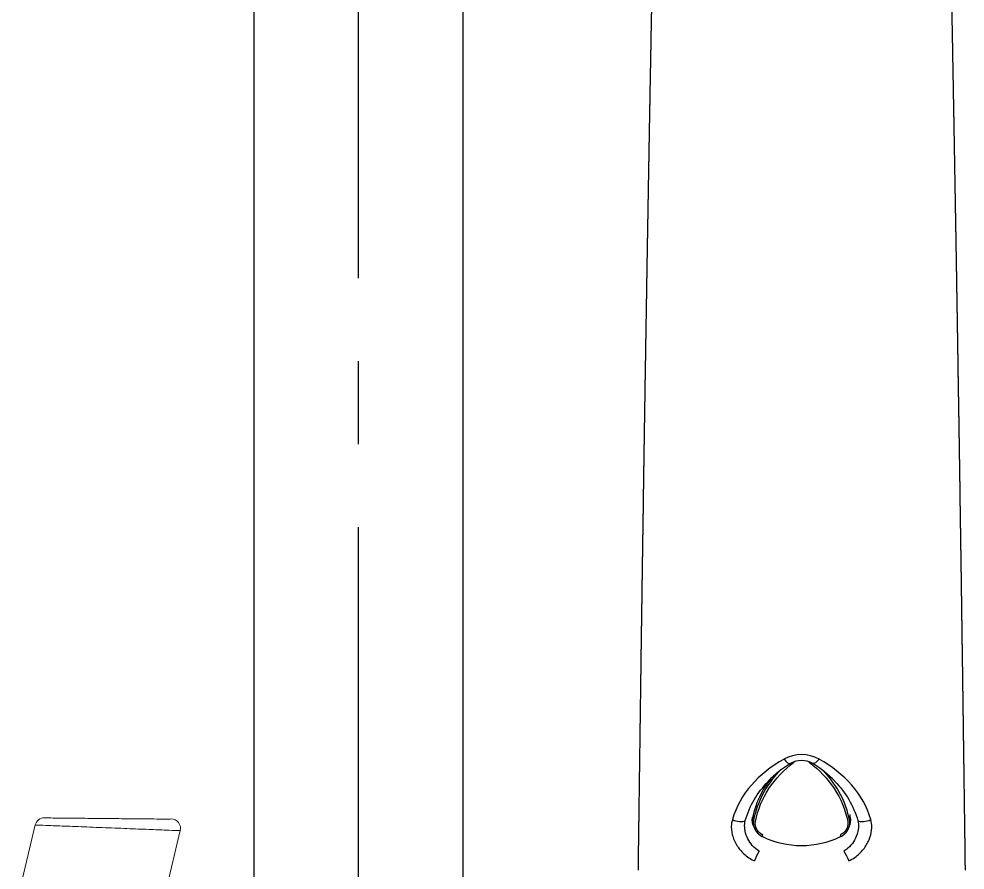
# Model space of a CAD drawing. Extents: x 1919 to 2339, y -1533 to -939.
# Drawn here: x 2091.03 to 2110.97, y -1263.72 to -1245.79 of the extents above; entities that cross this region are included whole.
import ezdxf

# ---------------------------------------------------------------- set-up
doc = ezdxf.new("R2010")
doc.units = 0
doc.header["$LTSCALE"] = 7
doc.header["$MEASUREMENT"] = 0
doc.linetypes.add('CENTER', pattern=[2, 1.25, -0.25, 0.25, -0.25])
doc.layers.add('CL', color=1, linetype='CENTER')
doc.layers.add('DWG', color=7, linetype='CONTINUOUS')

msp = doc.modelspace()

# ---------------------------------------------------------------- linework, layer by layer
at = {"layer": 'CL', "color": 1, "linetype": 'CENTER'}
msp.add_line((2098.18, -1172.504), (2098.18, -1416.952), dxfattribs=at)
at = {"layer": 'DWG'}
for p, q in [((2095.98, -1230.396), (2095.98, -1264.096)), ((2100.38, -1240.425), (2100.38, -1264.096)), ((2106.503, -1262.551), (2106.503, -1262.727)), ((2108.538, -1262.551), (2108.538, -1262.727))]:
    msp.add_line(p, q, dxfattribs=at)
at = {"layer": 'DWG', "linetype": 'Continuous', "lineweight": 15}
for p, q in [((2091.373, -1262.775), (2091.028, -1264.224)), ((2094.109, -1264.234), (2094.428, -1262.894))]:
    msp.add_line(p, q, dxfattribs=at)
at = {"layer": 'DWG'}
for centre, radius, start, end in [((2107.52, -1262.064), 0.772, 61.3536, 118.6174), ((2108.602, -1263.624), 2.515, 121.5878, 135.362), ((2107.52, -1261.883), 0.466, 59.6463, 120.3533), ((2106.438, -1263.624), 2.515, 44.6736, 58.4147), ((2108.399, -1263.013), 1.951, 141.5341, 168.2729), ((2108.246, -1262.672), 0.311, 334.1102, 10.1842), ((2107.52, -1261.318), 1.89, 244.1975, 295.8095)]:
    msp.add_arc(centre, radius, start, end, dxfattribs=at)
at = {"layer": 'DWG', "linetype": 'Continuous', "lineweight": 15}
for centre, start, end in [((2091.567, -1262.821), 89.4624, 166.6081), ((2091.567, -1262.821), 77.4069, 89.4624), ((2094.234, -1262.848), 89.4211, 101.4106), ((2094.234, -1262.848), 346.5855, 89.4202)]:
    msp.add_arc(centre, 0.2, start, end, dxfattribs=at)
at = {"layer": 'DWG', "extrusion": (0, 0, -1)}
for centre, major_axis, ratio, start_param, end_param in [((2107.364, -1261.431), (-0.0373, 0.047), 0.240915, 4.5204, 4.578675), ((2107.676, -1261.431), (0.0373, 0.047), 0.241583, 1.705242, 1.762229), ((2106.723, -1262.966), (0.0257, 0.0542), 0.183172, 3.141525, 4.315862), ((2108.318, -1262.966), (-0.0257, 0.0542), 0.183237, 1.967352, 3.141661)]:
    msp.add_ellipse(centre, major_axis=major_axis, ratio=ratio, start_param=start_param, end_param=end_param, dxfattribs=at)
at = {"layer": 'DWG'}
for points, degree, knots in [([(2104.426, -1242.207), (2104.426, -1242.22), (2104.425, -1242.263), (2104.424, -1242.307), (2104.423, -1242.35), (2104.418, -1242.572), (2104.414, -1242.794), (2104.409, -1243.017), (2104.404, -1243.24), (2104.4, -1243.464), (2104.395, -1243.688), (2104.389, -1243.941), (2104.384, -1244.195), (2104.379, -1244.449), (2104.374, -1244.704), (2104.369, -1244.959), (2104.364, -1245.215), (2104.359, -1245.471), (2104.354, -1245.728), (2104.349, -1245.985), (2104.344, -1246.243), (2104.34, -1246.501), (2104.335, -1246.76), (2104.33, -1247.019), (2104.325, -1247.279), (2104.321, -1247.539), (2104.316, -1247.8), (2104.305, -1248.429), (2104.294, -1249.06), (2104.283, -1249.695), (2104.272, -1250.332), (2104.261, -1250.971), (2104.251, -1251.612), (2104.24, -1252.256), (2104.23, -1252.902), (2104.219, -1253.55), (2104.209, -1254.199), (2104.199, -1254.851), (2104.189, -1255.504), (2104.18, -1256.159), (2104.17, -1256.815), (2104.16, -1257.473), (2104.151, -1258.132), (2104.141, -1258.793), (2104.132, -1259.454), (2104.123, -1260.117), (2104.114, -1260.78), (2104.109, -1261.147), (2104.104, -1261.515), (2104.099, -1261.882), (2104.094, -1262.25), (2104.089, -1262.618), (2104.084, -1262.987), (2104.079, -1263.355), (2104.074, -1263.724)], 1, [4.012456, 4.012456, 4.088073, 4.343577, 4.599082, 4.854586, 6.167636, 7.480685, 8.793735, 10.106784, 11.419834, 12.732883, 14.2105, 15.688116, 17.165733, 18.64335, 20.120966, 21.598583, 23.076199, 24.553816, 26.031432, 27.509049, 28.986666, 30.464282, 31.941899, 33.419515, 34.897132, 36.374749, 39.927775, 43.480801, 47.033827, 50.586853, 54.139879, 57.692906, 61.245932, 64.798958, 68.351984, 71.90501, 75.458036, 79.011063, 82.564089, 86.117115, 89.670141, 93.223167, 96.776193, 100.32922, 103.882246, 107.435272, 109.398984, 111.362697, 113.326409, 115.290121, 117.253834, 119.217546, 121.181258, 123.144971, 123.144971]), ([(2110.615, -1242.207), (2110.615, -1242.22), (2110.616, -1242.263), (2110.617, -1242.307), (2110.618, -1242.35), (2110.622, -1242.572), (2110.627, -1242.794), (2110.632, -1243.017), (2110.636, -1243.24), (2110.641, -1243.464), (2110.646, -1243.688), (2110.651, -1243.941), (2110.657, -1244.195), (2110.662, -1244.449), (2110.667, -1244.704), (2110.672, -1244.959), (2110.677, -1245.215), (2110.682, -1245.471), (2110.687, -1245.728), (2110.692, -1245.985), (2110.697, -1246.243), (2110.701, -1246.501), (2110.706, -1246.76), (2110.711, -1247.019), (2110.715, -1247.279), (2110.72, -1247.539), (2110.725, -1247.8), (2110.736, -1248.429), (2110.747, -1249.06), (2110.758, -1249.695), (2110.769, -1250.332), (2110.78, -1250.971), (2110.79, -1251.612), (2110.801, -1252.256), (2110.811, -1252.902), (2110.821, -1253.55), (2110.832, -1254.199), (2110.842, -1254.851), (2110.852, -1255.504), (2110.861, -1256.159), (2110.871, -1256.815), (2110.881, -1257.473), (2110.89, -1258.132), (2110.899, -1258.793), (2110.909, -1259.454), (2110.918, -1260.117), (2110.927, -1260.78), (2110.932, -1261.147), (2110.937, -1261.515), (2110.942, -1261.882), (2110.947, -1262.25), (2110.952, -1262.618), (2110.957, -1262.987), (2110.962, -1263.355), (2110.966, -1263.724)], 1, [4.012456, 4.012456, 4.088073, 4.343577, 4.599082, 4.854586, 6.167636, 7.480685, 8.793735, 10.106784, 11.419834, 12.732883, 14.2105, 15.688116, 17.165733, 18.64335, 20.120966, 21.598583, 23.076199, 24.553816, 26.031432, 27.509049, 28.986666, 30.464282, 31.941899, 33.419515, 34.897132, 36.374749, 39.927775, 43.480801, 47.033827, 50.586853, 54.139879, 57.692906, 61.245932, 64.798958, 68.351984, 71.90501, 75.458036, 79.011063, 82.564089, 86.117115, 89.670141, 93.223167, 96.776193, 100.32922, 103.882246, 107.435272, 109.398984, 111.362697, 113.326409, 115.290121, 117.253834, 119.217546, 121.181258, 123.144971, 123.144971]), ([(2106.062, -1262.661), (2106.053, -1262.692), (2106.047, -1262.724), (2106.043, -1262.757), (2106.036, -1262.828), (2106.043, -1262.905), (2106.061, -1262.979), (2106.081, -1263.057), (2106.116, -1263.136), (2106.16, -1263.207), (2106.2, -1263.271), (2106.25, -1263.33), (2106.304, -1263.381), (2106.37, -1263.442), (2106.446, -1263.494), (2106.526, -1263.531)], 3, [0, 0, 0, 0, 0.100225, 0.100225, 0.100225, 0.315992, 0.315992, 0.315992, 0.545924, 0.545924, 0.545924, 0.751961, 0.751961, 0.751961, 1, 1, 1, 1]), ([(2106.63, -1263.329), (2106.63, -1263.329), (2106.63, -1263.329), (2106.63, -1263.329), (2106.575, -1263.297), (2106.524, -1263.254), (2106.481, -1263.204), (2106.446, -1263.163), (2106.415, -1263.117), (2106.39, -1263.069), (2106.363, -1263.016), (2106.343, -1262.958), (2106.332, -1262.901), (2106.322, -1262.849), (2106.319, -1262.796), (2106.323, -1262.747), (2106.325, -1262.724), (2106.329, -1262.702), (2106.334, -1262.681), (2106.334, -1262.681), (2106.334, -1262.681), (2106.334, -1262.681)], 3, [0, 0, 0, 0, 0.0000154, 0.0000154, 0.0000154, 0.2560211, 0.2560211, 0.2560211, 0.4656675, 0.4656675, 0.4656675, 0.6937071, 0.6937071, 0.6937071, 0.9027886, 0.9027886, 0.9027886, 0.9999846, 0.9999846, 0.9999846, 1, 1, 1, 1]), ([(2106.704, -1262.983), (2106.677, -1262.97), (2106.652, -1262.953), (2106.63, -1262.933), (2106.609, -1262.913), (2106.59, -1262.889), (2106.575, -1262.862), (2106.562, -1262.837), (2106.552, -1262.81), (2106.547, -1262.782), (2106.543, -1262.755), (2106.543, -1262.728), (2106.548, -1262.702)], 3, [0, 0, 0, 0, 0.256034, 0.256034, 0.256034, 0.512555, 0.512555, 0.512555, 0.760823, 0.760823, 0.760823, 1, 1, 1, 1]), ([(2108.493, -1262.702), (2108.498, -1262.726), (2108.498, -1262.752), (2108.495, -1262.777), (2108.491, -1262.802), (2108.483, -1262.827), (2108.472, -1262.85), (2108.46, -1262.874), (2108.445, -1262.897), (2108.427, -1262.917), (2108.407, -1262.938), (2108.385, -1262.956), (2108.361, -1262.971), (2108.353, -1262.975), (2108.345, -1262.979), (2108.337, -1262.983)], 3, [0, 0, 0, 0, 0.224274, 0.224274, 0.224274, 0.448063, 0.448063, 0.448063, 0.679224, 0.679224, 0.679224, 0.923806, 0.923806, 0.923806, 1, 1, 1, 1]), ([(2108.707, -1262.681), (2108.707, -1262.681), (2108.707, -1262.681), (2108.707, -1262.681), (2108.718, -1262.727), (2108.722, -1262.78), (2108.718, -1262.833), (2108.715, -1262.882), (2108.704, -1262.932), (2108.688, -1262.98), (2108.671, -1263.031), (2108.647, -1263.082), (2108.617, -1263.127), (2108.584, -1263.179), (2108.544, -1263.226), (2108.498, -1263.266), (2108.471, -1263.29), (2108.441, -1263.311), (2108.411, -1263.329), (2108.411, -1263.329), (2108.411, -1263.329), (2108.411, -1263.329)], 3, [0, 0, 0, 0, 0.0000155, 0.0000155, 0.0000155, 0.21653, 0.21653, 0.21653, 0.4121343, 0.4121343, 0.4121343, 0.6212149, 0.6212149, 0.6212149, 0.858914, 0.858914, 0.858914, 0.9999845, 0.9999845, 0.9999845, 1, 1, 1, 1]), ([(2108.514, -1263.531), (2108.559, -1263.51), (2108.602, -1263.485), (2108.643, -1263.457), (2108.711, -1263.409), (2108.774, -1263.35), (2108.826, -1263.283), (2108.874, -1263.224), (2108.914, -1263.157), (2108.943, -1263.087), (2108.971, -1263.021), (2108.99, -1262.95), (2108.997, -1262.881), (2109.004, -1262.817), (2109, -1262.753), (2108.987, -1262.694), (2108.985, -1262.683), (2108.982, -1262.672), (2108.979, -1262.661)], 3, [0, 0, 0, 0, 0.136682, 0.136682, 0.136682, 0.368618, 0.368618, 0.368618, 0.577307, 0.577307, 0.577307, 0.777603, 0.777603, 0.777603, 0.964538, 0.964538, 0.964538, 1, 1, 1, 1]), ([(2106.503, -1262.727), (2106.503, -1262.74), (2106.504, -1262.755), (2106.506, -1262.77), (2106.509, -1262.785), (2106.512, -1262.8), (2106.517, -1262.814), (2106.522, -1262.829), (2106.527, -1262.843), (2106.534, -1262.858), (2106.541, -1262.871), (2106.548, -1262.885), (2106.557, -1262.898), (2106.566, -1262.912), (2106.577, -1262.925), (2106.588, -1262.938), (2106.599, -1262.95), (2106.611, -1262.962), (2106.624, -1262.973), (2106.638, -1262.984), (2106.652, -1262.995), (2106.667, -1263.004), (2106.682, -1263.013), (2106.697, -1263.021)], 1, [0.011455, 0.011455, 0.076664, 0.153328, 0.229991, 0.306655, 0.383319, 0.459983, 0.537795, 0.615607, 0.693418, 0.77123, 0.849042, 0.926854, 1.010954, 1.095053, 1.179153, 1.263253, 1.347353, 1.431453, 1.51914, 1.606827, 1.694514, 1.782201, 1.869888, 1.869888]), ([(2108.344, -1263.021), (2108.359, -1263.013), (2108.374, -1263.004), (2108.388, -1262.995), (2108.402, -1262.985), (2108.416, -1262.974), (2108.429, -1262.963), (2108.441, -1262.951), (2108.453, -1262.938), (2108.464, -1262.925), (2108.475, -1262.911), (2108.485, -1262.897), (2108.494, -1262.882), (2108.503, -1262.867), (2108.51, -1262.851), (2108.517, -1262.835), (2108.523, -1262.819), (2108.528, -1262.802), (2108.532, -1262.785), (2108.535, -1262.77), (2108.537, -1262.755), (2108.538, -1262.74), (2108.538, -1262.725)], 1, [0, 0, 0.086134, 0.172269, 0.258403, 0.344537, 0.430672, 0.516806, 0.603189, 0.689573, 0.775956, 0.862339, 0.948722, 1.035106, 1.122504, 1.209902, 1.297301, 1.384699, 1.472097, 1.559495, 1.636982, 1.714469, 1.791956, 1.869442, 1.869442])]:
    msp.add_open_spline(points, degree=degree, knots=knots, dxfattribs=at)
for points in [[(2107.151, -1261.386), (2106.606, -1261.7), (2106.223, -1262.11), (2106.062, -1262.661)], [(2106.548, -1262.702), (2106.649, -1262.195), (2106.937, -1261.777), (2107.361, -1261.449)], [(2107.151, -1261.386), (2107.202, -1261.455), (2107.26, -1261.495), (2107.285, -1261.481)], [(2107.361, -1261.449), (2107.363, -1261.446), (2107.366, -1261.444), (2107.369, -1261.442)], [(2107.672, -1261.442), (2107.675, -1261.444), (2107.678, -1261.446), (2107.68, -1261.449)], [(2107.68, -1261.449), (2108.104, -1261.776), (2108.392, -1262.195), (2108.493, -1262.702)], [(2107.89, -1261.386), (2107.839, -1261.455), (2107.781, -1261.495), (2107.756, -1261.481)], [(2108.979, -1262.661), (2108.818, -1262.11), (2108.434, -1261.7), (2107.89, -1261.386)], [(2107.034, -1261.658), (2106.767, -1261.947), (2106.585, -1262.287), (2106.508, -1262.676)], [(2108.533, -1262.676), (2108.456, -1262.288), (2108.273, -1261.946), (2108.006, -1261.657)], [(2106.334, -1262.681), (2106.424, -1262.369), (2106.589, -1262.095), (2106.815, -1261.859)], [(2108.225, -1261.858), (2108.452, -1262.093), (2108.617, -1262.368), (2108.707, -1262.681)], [(2106.062, -1262.661), (2106.151, -1262.708), (2106.282, -1262.718), (2106.334, -1262.681)], [(2106.515, -1262.81), (2106.486, -1262.748), (2106.475, -1262.681), (2106.488, -1262.617)], [(2106.508, -1262.676), (2106.505, -1262.692), (2106.503, -1262.708), (2106.503, -1262.725)], [(2108.538, -1262.727), (2108.538, -1262.71), (2108.536, -1262.692), (2108.533, -1262.676)], [(2108.707, -1262.681), (2108.758, -1262.718), (2108.89, -1262.708), (2108.979, -1262.661)], [(2106.63, -1263.329), (2106.594, -1263.38), (2106.551, -1263.464), (2106.526, -1263.531)], [(2108.411, -1263.329), (2108.446, -1263.38), (2108.49, -1263.464), (2108.514, -1263.531)]]:
    msp.add_open_spline(points, degree=3, dxfattribs=at)
at = {"layer": 'DWG', "linetype": 'Continuous', "lineweight": 15}
for points, knots in [([(2091.612, -1262.626), (2091.617, -1262.626), (2091.632, -1262.627), (2091.78, -1262.628), (2092.075, -1262.631), (2092.471, -1262.635), (2092.914, -1262.639), (2093.35, -1262.644), (2093.73, -1262.647), (2094.015, -1262.65), (2094.17, -1262.652), (2094.186, -1262.652), (2094.193, -1262.652)], [0, 0, 0, 0, 0.064444, 0.171291, 0.280861, 0.392153, 0.50337, 0.612823, 0.719673, 0.824186, 0.927559, 1, 1, 1, 1]), ([(2094.428, -1262.894), (2094.42, -1262.894), (2094.401, -1262.893), (2094.217, -1262.886), (2093.881, -1262.873), (2093.431, -1262.855), (2092.914, -1262.835), (2092.389, -1262.814), (2091.92, -1262.796), (2091.571, -1262.783), (2091.396, -1262.776), (2091.379, -1262.775), (2091.373, -1262.775)], [0, 0, 0, 0, 0.072736, 0.176413, 0.280986, 0.387629, 0.496689, 0.6075, 0.718567, 0.828204, 0.935378, 1, 1, 1, 1])]:
    msp.add_open_spline(points, degree=3, knots=knots, dxfattribs=at)

doc.saveas('drawing.dxf')
